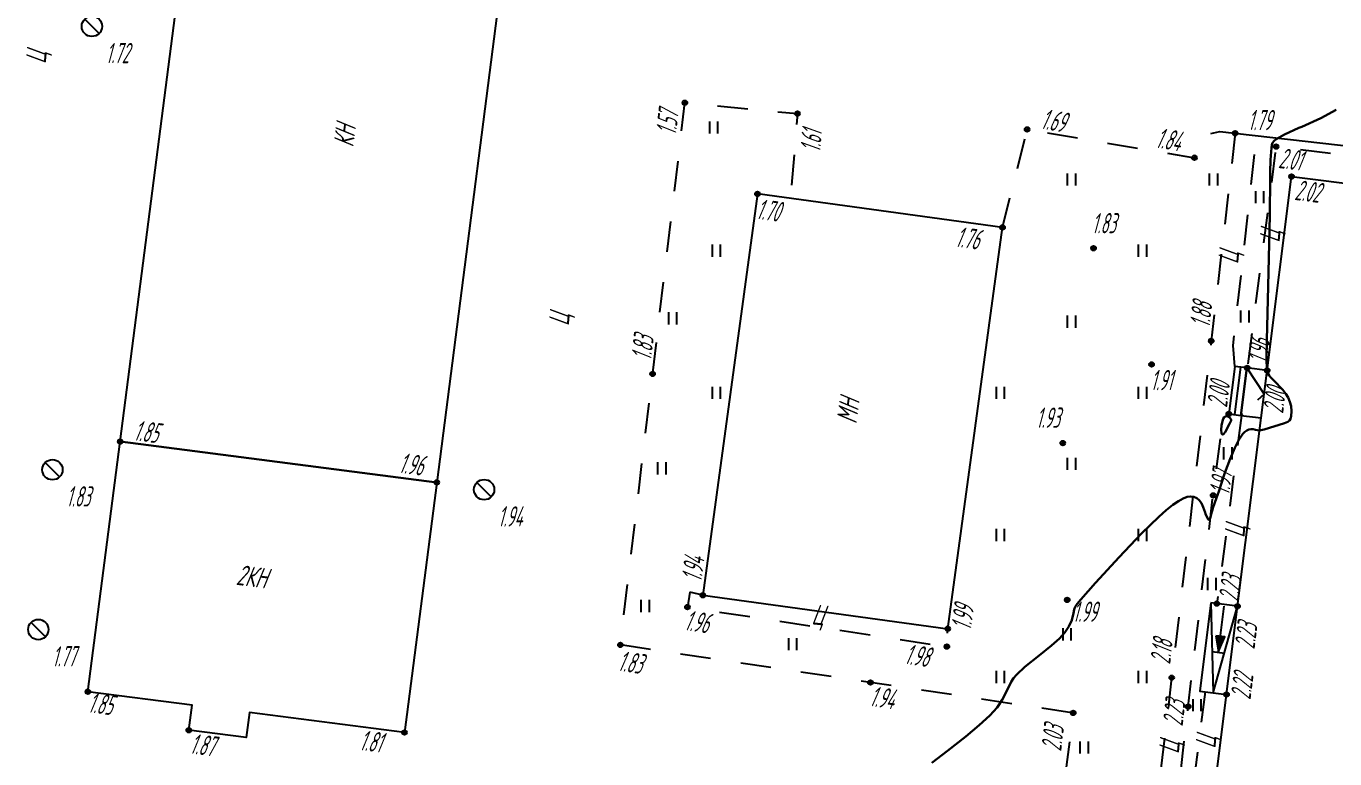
# Model space of a CAD drawing. Extents: x 1233805 to 1234355, y 654698 to 655114.
# Drawn here: x 1233846.7 to 1233911.2, y 654962.3 to 654998.4 of the extents above; entities that cross this region are included whole.
import ezdxf

# ---------------------------------------------------------------- set-up
doc = ezdxf.new("R2010")
doc.units = 0
doc.linetypes.add('ИИDash_15_15', pattern=[3, 1.5, -1.5])
doc.linetypes.add('ИИDash_20_10', pattern=[3, 2, -1])
for name, color, linetype, lineweight in [('ИИ_ГОРИЗОНТАЛИ_УТОЛЩ', 32, 'Continuous', 30), ('ИИ_ДОРОГИ_АД', 7, 'Continuous', 25), ('ИИ_ОТМЕТКИ', 7, 'Continuous', 25), ('ИИ_СТРОЕНИЕ', 7, 'Continuous', 25), ('ИИ_ТРУБОПРОВОДЫ', 7, 'Continuous', 25), ('ИИ_УГОДЬЯ', 7, 'Continuous', 25)]:
    doc.layers.add(name, color=color, linetype=linetype, lineweight=lineweight)
doc.styles.add('VNIPISIMPLEXCUR', font='simplex.shx', dxfattribs={"width": 0.8, "oblique": 15})
doc.styles.add('ГОСТ 2.304 КУРСИВ', font='cs_gost2304.shx', dxfattribs={"oblique": 15})

# ---------------------------------------------------------------- blocks, each defined once
blk = doc.blocks.new('ИИ05401')
at = {"color": 0, "linetype": 'Continuous', "lineweight": 25}
for points in [[(-0.4, 1.2), (-0.4, 0)], [(0.4, 1.2), (0.4, 0)]]:
    blk.add_lwpolyline(points, dxfattribs=at)
blk = doc.blocks.new('ИИ051171')
at = {"color": 0, "linetype": 'Continuous', "lineweight": 25, "flags": 128}
blk.add_lwpolyline([(0.71, -0.71), (-0.71, 0.71)], dxfattribs=at)
at = {"color": 0, "linetype": 'Continuous', "lineweight": 25}
blk.add_circle((0, 0), 1, dxfattribs=at)
at = {"color": 0, "linetype": 'Continuous', "style": 'VNIPISIMPLEXCUR', "oblique": 15, "width": 0.8}
for tag, p in [('NUMBER', (1.7, -1)), ('HATCH', (1.7, -4.4)), ('HEIGHT', (1.7, -7.8)), ('TOP1', (1.7, -11.2)), ('TOP2', (1.7, -14.6)), ('TOP3', (1.7, -18)), ('TOP4', (1.7, -21.4)), ('TOP5', (1.7, -24.8)), ('BOTTOM', (1.7, -28.2))]:
    blk.add_attdef(tag, p, '', height=2, dxfattribs=at)
blk = doc.blocks.new('ИИ04101')
at = {"linetype": 'Continuous'}
blk.add_hatch(color=0, dxfattribs=at).paths.add_polyline_path([(5, -0.44), (7.5, 0), (5, 0.44)])
at = {"color": 0, "linetype": 'Continuous', "flags": 128}
blk.add_lwpolyline([(7.5, 0), (0, 0)], dxfattribs=at)
blk.add_lwpolyline([(5, -0.44), (7.5, 0), (5, 0.44)], close=True, dxfattribs=at)
blk = doc.blocks.new('PICKET')
at = {"color": 0, "linetype": 'Continuous', "lineweight": 25}
for p, q in [((-0.23, 0), (0.23, 0)), ((0, 0.23), (0, -0.23))]:
    blk.add_line(p, q, dxfattribs=at)
blk.add_circle((0, 0), 0.23, dxfattribs=at)
at = {"color": 0, "linetype": 'Continuous', "style": 'VNIPISIMPLEXCUR', "oblique": 15, "width": 0.8}
blk.add_attdef('OTMETKA', (1.25, 0.3), '', height=2, dxfattribs=at)
at = {"color": 8, "linetype": 'Continuous', "style": 'VNIPISIMPLEXCUR', "oblique": 15, "width": 0.8, "flags": 1}
blk.add_attdef('NOMER', (1.25, -2.7), '', height=2, dxfattribs=at)

msp = doc.modelspace()

# ---------------------------------------------------------------- linework, layer by layer
at = {"layer": 'ИИ_ГОРИЗОНТАЛИ_УТОЛЩ', "elevation": 2, "flags": 128}
msp.add_lwpolyline([(1233911.262, 654994.293), (1233910.518, 654993.89), (1233909.571, 654993.469), (1233909.423, 654993.407), (1233908.715, 654993.089), (1233908.319, 654992.861), (1233908.209, 654992.766), (1233908.138, 654992.671), (1233908.098, 654992.568), (1233908.077, 654992.421), (1233908.037, 654991.844), (1233908.017, 654991.228), (1233908.018, 654990.951), (1233908, 654989.108), (1233907.916, 654985.62), (1233907.851, 654982.949), (1233907.837, 654982.004), (1233907.855, 654981.543), (1233907.914, 654981.295), (1233907.965, 654981.208), (1233908.051, 654981.112), (1233908.189, 654980.974), (1233908.635, 654980.506), (1233908.785, 654980.314), (1233908.896, 654980.139), (1233908.991, 654979.926), (1233909.049, 654979.7), (1233909.07, 654979.461), (1233909.053, 654979.211), (1233909.024, 654979.077), (1233908.974, 654978.994), (1233908.885, 654978.929), (1233908.725, 654978.86), (1233907.727, 654978.55), (1233907.478, 654978.499), (1233907.292, 654978.539), (1233907.291, 654978.539), (1233907.172, 654978.571), (1233907.07, 654978.576), (1233906.969, 654978.556), (1233906.87, 654978.511), (1233906.77, 654978.438), (1233906.67, 654978.337), (1233906.473, 654978.055), (1233906.274, 654977.659), (1233906.045, 654977.112), (1233905.791, 654976.422), (1233905.483, 654975.51), (1233905.439, 654975.378), (1233905.216, 654974.726), (1233905.174, 654974.599), (1233905.149, 654974.502), (1233905.056, 654974.183), (1233905.011, 654974.111), (1233904.964, 654974.122), (1233904.907, 654974.216), (1233904.836, 654974.402), (1233904.815, 654974.467), (1233904.722, 654974.731), (1233904.629, 654974.922), (1233904.522, 654975.071), (1233904.4, 654975.176), (1233904.259, 654975.239), (1233904.102, 654975.258), (1233903.928, 654975.233), (1233903.736, 654975.164), (1233903.495, 654975.033), (1233903.215, 654974.839), (1233902.893, 654974.582), (1233902.529, 654974.261), (1233901.684, 654973.437), (1233900.576, 654972.266), (1233899.413, 654970.999), (1233898.69, 654970.182), (1233898.513, 654969.965), (1233898.417, 654969.821), (1233898.365, 654969.696), (1233898.324, 654969.516), (1233898.323, 654969.51), (1233898.238, 654969.168), (1233898.101, 654968.862), (1233897.898, 654968.557), (1233897.63, 654968.257), (1233897.25, 654967.917), (1233896.635, 654967.43), (1233895.929, 654966.867), (1233895.518, 654966.478), (1233895.378, 654966.31), (1233895.258, 654966.133), (1233895.035, 654965.684), (1233894.815, 654965.235), (1233894.564, 654964.869), (1233894.199, 654964.468), (1233893.684, 654963.99), (1233893.021, 654963.434), (1233892.125, 654962.729), (1233891.343, 654962.142)], dxfattribs=at)
msp.add_lwpolyline([(1233906.096, 654979.041), (1233906.084, 654979.058), (1233906.038, 654979.12), (1233905.97, 654979.181), (1233905.894, 654979.207), (1233905.82, 654979.199), (1233905.756, 654979.156), (1233905.704, 654979.079), (1233905.662, 654978.967), (1233905.621, 654978.759), (1233905.605, 654978.532), (1233905.617, 654978.372), (1233905.657, 654978.307), (1233905.712, 654978.331), (1233905.792, 654978.428), (1233906.02, 654978.84), (1233906.095, 654978.998), (1233906.097, 654979.04), (1233906.096, 654979.041)], close=True, dxfattribs=at)
at = {"layer": 'ИИ_ДОРОГИ_АД', "linetype": 'ИИDash_15_15', "flags": 128}
for points in [[(1233906.295, 654993.146), (1233905.113, 654982.919), (1233903.164, 654966.334), (1233902.146, 654957.773), (1233901.31, 654951.609), (1233901.448, 654951.58), (1233900.608, 654945.415), (1233895.971, 654945.649), (1233898.315, 654964.599), (1233876.001, 654967.944), (1233879.185, 654994.651), (1233884.728, 654994.113), (1233884.38, 654989.934)], [(1233894.832, 654988.507), (1233896.04, 654993.334), (1233904.283, 654991.938), (1233904.544, 654993.003), (1233905.542, 654993.231)], [(1233906.268, 654981.667), (1233906.193, 654982.691), (1233907.354, 654993.027)], [(1233922.353, 654991.336), (1233922.289, 654990.722), (1233908.305, 654992.489), (1233906.888, 654981.59)], [(1233903.407, 654956.141), (1233902.961, 654956.209), (1233903.982, 654964.913), (1233905.202, 654975.311), (1233905.671, 654978.822), (1233905.974, 654979.327)], [(1233906.608, 654979.248), (1233905.39, 654969.979)], [(1233880.058, 654970.393), (1233879.418, 654970.538), (1233879.303, 654969.809), (1233892.092, 654967.865), (1233892.134, 654968.744)], [(1233904.82, 654965.636), (1233904.146, 654960.51)]]:
    msp.add_lwpolyline(points, dxfattribs=at)
at = {"layer": 'ИИ_ДОРОГИ_АД', "flags": 128}
msp.add_lwpolyline([(1233905.542, 654993.231), (1233922.353, 654991.336)], dxfattribs=at)
at = {"layer": 'ИИ_СТРОЕНИЕ'}
for points in [[(1233851.359, 654977.959), (1233855.329, 655008.773), (1233856.468, 655008.627), (1233858.239, 655008.398), (1233870.923, 655006.764), (1233866.954, 654975.95)], [(1233901.407, 654930.005), (1233902.885, 654941.771), (1233903.59, 654947.385), (1233903.886, 654949.734), (1233904.895, 654957.768), (1233905.222, 654960.375), (1233905.867, 654965.505), (1233906.413, 654969.851), (1233907.578, 654979.126), (1233907.872, 654981.466), (1233909.071, 654991.013), (1233924.633, 654989.059), (1233923.519, 654980.183), (1233923.074, 654976.642), (1233918.526, 654940.439), (1233918.079, 654936.883), (1233916.97, 654928.05), (1233910.922, 654928.81), (1233907.065, 654929.294)], [(1233882.757, 654990.156), (1233880.058, 654970.393), (1233892.134, 654968.744), (1233894.832, 654988.507)], [(1233906.577, 654979.251), (1233906.871, 654981.592), (1233906.268, 654981.667), (1233905.974, 654979.327)], [(1233906.871, 654981.592), (1233906.577, 654979.251), (1233907.578, 654979.126), (1233907.872, 654981.466)], [(1233866.954, 654975.95), (1233865.367, 654963.634), (1233857.724, 654964.619), (1233857.565, 654963.382), (1233854.739, 654963.746), (1233854.899, 654964.983), (1233849.773, 654965.643), (1233851.359, 654977.959)], [(1233905.101, 654970.016), (1233904.555, 654965.669), (1233905.867, 654965.505), (1233906.413, 654969.851)]]:
    msp.add_lwpolyline(points, close=True, dxfattribs=at)
for points in [[(1233906.279, 654979.289), (1233906.573, 654981.629)], [(1233905.101, 654970.016), (1233905.211, 654965.587), (1233906.413, 654969.851)], [(1233905.16, 654967.618), (1233905.762, 654967.542)]]:
    msp.add_lwpolyline(points, dxfattribs=at)
at = {"layer": 'ИИ_СТРОЕНИЕ', "linetype": 'ИИDash_20_10', "flags": 128}
msp.add_lwpolyline([(1233906.871, 654981.592), (1233907.725, 654980.296), (1233906.577, 654979.251)], dxfattribs=at)

# ---------------------------------------------------------------- block references
at = {"layer": 'ИИ_ОТМЕТКИ'}
ref = msp.add_blockref('PICKET', (1233879.185, 654994.651, 1.571), dxfattribs=dict(at, xscale=0.5, yscale=0.5, zscale=0.5))
ref.add_attrib('OTMETKA', '1.57', (1233878.74, 654993.034, 1.571), dxfattribs={"layer": '0', "color": 0, "linetype": 'Continuous', "height": 1, "rotation": 83.20283, "style": 'ГОСТ 2.304 КУРСИВ', "oblique": 15, "width": 0.65})
ref = msp.add_blockref('PICKET', (1233884.728, 654994.113, 1.613), dxfattribs=dict(at, xscale=0.5, yscale=0.5, zscale=0.5))
ref.add_attrib('OTMETKA', '1.61', (1233885.853, 654992.194, 1.613), dxfattribs={"layer": '0', "color": 0, "linetype": 'Continuous', "height": 1, "rotation": 85.24445, "style": 'ГОСТ 2.304 КУРСИВ', "oblique": 15, "width": 0.65})
ref = msp.add_blockref('PICKET', (1233896.04, 654993.334, 1.687), dxfattribs=dict(at, xscale=0.5, yscale=0.5, zscale=0.5))
ref.add_attrib('OTMETKA', '1.69', (1233896.681, 654993.378, 1.687), dxfattribs={"layer": '0', "color": 0, "linetype": 'Continuous', "height": 1, "rotation": 350.38514, "style": 'ГОСТ 2.304 КУРСИВ', "oblique": 15, "width": 0.65})
ref = msp.add_blockref('PICKET', (1233906.295, 654993.146, 1.786), dxfattribs=dict(at, xscale=0.5, yscale=0.5, zscale=0.5))
ref.add_attrib('OTMETKA', '1.79', (1233906.92, 654993.296, 1.786), dxfattribs={"layer": '0', "color": 0, "linetype": 'Continuous', "height": 1, "style": 'ГОСТ 2.304 КУРСИВ', "oblique": 15, "width": 0.65})
ref = msp.add_blockref('PICKET', (1233904.283, 654991.938, 1.837), dxfattribs=dict(at, xscale=0.5, yscale=0.5, zscale=0.5))
ref.add_attrib('OTMETKA', '1.84', (1233902.342, 654992.446, 1.837), dxfattribs={"layer": '0', "color": 0, "linetype": 'Continuous', "height": 1, "rotation": 350.38514, "style": 'ГОСТ 2.304 КУРСИВ', "oblique": 15, "width": 0.65})
ref = msp.add_blockref('PICKET', (1233908.305, 654992.489, 2.009), dxfattribs=dict(at, xscale=0.5, yscale=0.5, zscale=0.5))
ref.add_attrib('OTMETKA', '2.01', (1233908.391, 654991.441, 2.009), dxfattribs={"layer": '0', "color": 0, "linetype": 'Continuous', "height": 1, "rotation": 352.79716, "style": 'ГОСТ 2.304 КУРСИВ', "oblique": 15, "width": 0.65})
ref = msp.add_blockref('PICKET', (1233909.071, 654991.013, 2.023), dxfattribs=dict(at, xscale=0.5, yscale=0.5, zscale=0.5))
ref.add_attrib('OTMETKA', '2.02', (1233909.189, 654989.867, 2.023), dxfattribs={"layer": '0', "color": 0, "linetype": 'Continuous', "height": 1, "rotation": 352.84029, "style": 'ГОСТ 2.304 КУРСИВ', "oblique": 15, "width": 0.65})
ref = msp.add_blockref('PICKET', (1233882.757, 654990.156, 1.699), dxfattribs=dict(at, xscale=0.5, yscale=0.5, zscale=0.5))
ref.add_attrib('OTMETKA', '1.70', (1233882.667, 654988.932, 1.699), dxfattribs={"layer": '0', "color": 0, "linetype": 'Continuous', "height": 1, "rotation": 352.22458, "style": 'ГОСТ 2.304 КУРСИВ', "oblique": 15, "width": 0.65})
ref = msp.add_blockref('PICKET', (1233899.316, 654987.484, 1.832), dxfattribs=dict(at, xscale=0.5, yscale=0.5, zscale=0.5))
ref.add_attrib('OTMETKA', '1.83', (1233899.231, 654988.216, 1.832), dxfattribs={"layer": '0', "color": 0, "linetype": 'Continuous', "height": 1, "style": 'ГОСТ 2.304 КУРСИВ', "oblique": 15, "width": 0.65})
ref = msp.add_blockref('PICKET', (1233894.832, 654988.507, 1.762), dxfattribs=dict(at, xscale=0.5, yscale=0.5, zscale=0.5))
ref.add_attrib('OTMETKA', '1.76', (1233892.477, 654987.564, 1.762), dxfattribs={"layer": '0', "color": 0, "linetype": 'Continuous', "height": 1, "rotation": 352.22458, "style": 'ГОСТ 2.304 КУРСИВ', "oblique": 15, "width": 0.65})
ref = msp.add_blockref('PICKET', (1233905.113, 654982.919, 1.883), dxfattribs=dict(at, xscale=0.5, yscale=0.5, zscale=0.5))
ref.add_attrib('OTMETKA', '1.88', (1233905.036, 654983.557, 1.883), dxfattribs={"layer": '0', "color": 0, "linetype": 'Continuous', "height": 1, "rotation": 83.40568, "style": 'ГОСТ 2.304 КУРСИВ', "oblique": 15, "width": 0.65})
ref = msp.add_blockref('PICKET', (1233877.593, 654981.297, 1.829), dxfattribs=dict(at, xscale=0.5, yscale=0.5, zscale=0.5))
ref.add_attrib('OTMETKA', '1.83', (1233877.518, 654981.936, 1.829), dxfattribs={"layer": '0', "color": 0, "linetype": 'Continuous', "height": 1, "rotation": 83.20283, "style": 'ГОСТ 2.304 КУРСИВ', "oblique": 15, "width": 0.65})
ref = msp.add_blockref('PICKET', (1233906.888, 654981.59, 1.958), dxfattribs=dict(at, xscale=0.5, yscale=0.5, zscale=0.5))
ref.add_attrib('OTMETKA', '1.96', (1233907.867, 654981.784, 1.958), dxfattribs={"layer": '0', "color": 0, "linetype": 'Continuous', "height": 1, "rotation": 82.58957, "style": 'ГОСТ 2.304 КУРСИВ', "oblique": 15, "width": 0.65})
ref = msp.add_blockref('PICKET', (1233902.178, 654981.759, 1.907), dxfattribs=dict(at, xscale=0.5, yscale=0.5, zscale=0.5))
ref.add_attrib('OTMETKA', '1.91', (1233902.124, 654980.491, 1.907), dxfattribs={"layer": '0', "color": 0, "linetype": 'Continuous', "height": 1, "style": 'ГОСТ 2.304 КУРСИВ', "oblique": 15, "width": 0.65})
ref = msp.add_blockref('PICKET', (1233907.872, 654981.466, 2.003), dxfattribs=dict(at, xscale=0.5, yscale=0.5, zscale=0.5))
ref.add_attrib('OTMETKA', '2.00', (1233908.653, 654979.317, 2.003), dxfattribs={"layer": '0', "color": 0, "linetype": 'Continuous', "height": 1, "rotation": 82.84029, "style": 'ГОСТ 2.304 КУРСИВ', "oblique": 15, "width": 0.65})
ref = msp.add_blockref('PICKET', (1233905.974, 654979.327, 1.998), dxfattribs=dict(at, xscale=0.5, yscale=0.5, zscale=0.5))
ref.add_attrib('OTMETKA', '2.00', (1233905.887, 654979.616, 1.998), dxfattribs={"layer": '0', "color": 0, "linetype": 'Continuous', "height": 1, "rotation": 82.84029, "style": 'ГОСТ 2.304 КУРСИВ', "oblique": 15, "width": 0.65})
ref = msp.add_blockref('PICKET', (1233897.8, 654977.887, 1.93), dxfattribs=dict(at, xscale=0.5, yscale=0.5, zscale=0.5))
ref.add_attrib('OTMETKA', '1.93', (1233896.481, 654978.639, 1.93), dxfattribs={"layer": '0', "color": 0, "linetype": 'Continuous', "height": 1, "style": 'ГОСТ 2.304 КУРСИВ', "oblique": 15, "width": 0.65})
ref = msp.add_blockref('PICKET', (1233851.359, 654977.959, 1.845), dxfattribs=dict(at, xscale=0.5, yscale=0.5, zscale=0.5))
ref.add_attrib('OTMETKA', '1.85', (1233851.998, 654978.028, 1.845), dxfattribs={"layer": '0', "color": 0, "linetype": 'Continuous', "height": 1, "rotation": 352.65898, "style": 'ГОСТ 2.304 КУРСИВ', "oblique": 15, "width": 0.65})
ref = msp.add_blockref('PICKET', (1233866.954, 654975.95, 1.956), dxfattribs=dict(at, xscale=0.5, yscale=0.5, zscale=0.5))
ref.add_attrib('OTMETKA', '1.96', (1233865.06, 654976.425, 1.956), dxfattribs={"layer": '0', "color": 0, "linetype": 'Continuous', "height": 1, "rotation": 352.65898, "style": 'ГОСТ 2.304 КУРСИВ', "oblique": 15, "width": 0.65})
ref = msp.add_blockref('PICKET', (1233905.202, 654975.311, 1.971), dxfattribs=dict(at, xscale=0.5, yscale=0.5, zscale=0.5))
ref.add_attrib('OTMETKA', '1.97', (1233906.003, 654975.302, 1.971), dxfattribs={"layer": '0', "color": 0, "linetype": 'Continuous', "height": 1, "rotation": 82.38922, "style": 'ГОСТ 2.304 КУРСИВ', "oblique": 15, "width": 0.65})
ref = msp.add_blockref('PICKET', (1233880.058, 654970.393, 1.942), dxfattribs=dict(at, xscale=0.5, yscale=0.5, zscale=0.5))
ref.add_attrib('OTMETKA', '1.94', (1233879.994, 654971.033, 1.942), dxfattribs={"layer": '0', "color": 0, "linetype": 'Continuous', "height": 1, "rotation": 82.22458, "style": 'ГОСТ 2.304 КУРСИВ', "oblique": 15, "width": 0.65})
ref = msp.add_blockref('PICKET', (1233905.39, 654969.979, 2.231), dxfattribs=dict(at, xscale=0.5, yscale=0.5, zscale=0.5))
ref.add_attrib('OTMETKA', '2.23', (1233906.456, 654970.05, 2.231), dxfattribs={"layer": '0', "color": 0, "linetype": 'Continuous', "height": 1, "rotation": 82.51387, "style": 'ГОСТ 2.304 КУРСИВ', "oblique": 15, "width": 0.65})
ref = msp.add_blockref('PICKET', (1233898.018, 654970.165, 1.987), dxfattribs=dict(at, xscale=0.5, yscale=0.5, zscale=0.5))
ref.add_attrib('OTMETKA', '1.99', (1233898.287, 654969.085, 1.987), dxfattribs={"layer": '0', "color": 0, "linetype": 'Continuous', "height": 1, "style": 'ГОСТ 2.304 КУРСИВ', "oblique": 15, "width": 0.65})
ref = msp.add_blockref('PICKET', (1233879.303, 654969.809, 1.963), dxfattribs=dict(at, xscale=0.5, yscale=0.5, zscale=0.5))
ref.add_attrib('OTMETKA', '1.96', (1233879.127, 654968.684, 1.963), dxfattribs={"layer": '0', "color": 0, "linetype": 'Continuous', "height": 1, "rotation": 351.35588, "style": 'ГОСТ 2.304 КУРСИВ', "oblique": 15, "width": 0.65})
ref = msp.add_blockref('PICKET', (1233892.134, 654968.744, 1.988), dxfattribs=dict(at, xscale=0.5, yscale=0.5, zscale=0.5))
ref.add_attrib('OTMETKA', '1.99', (1233893.274, 654968.643, 1.988), dxfattribs={"layer": '0', "color": 0, "linetype": 'Continuous', "height": 1, "rotation": 82.22458, "style": 'ГОСТ 2.304 КУРСИВ', "oblique": 15, "width": 0.65})
ref = msp.add_blockref('PICKET', (1233906.413, 654969.851, 2.227), dxfattribs=dict(at, xscale=0.5, yscale=0.5, zscale=0.5))
ref.add_attrib('OTMETKA', '2.23', (1233907.244, 654967.716, 2.227), dxfattribs={"layer": '0', "color": 0, "linetype": 'Continuous', "height": 1, "rotation": 82.84029, "style": 'ГОСТ 2.304 КУРСИВ', "oblique": 15, "width": 0.65})
ref = msp.add_blockref('PICKET', (1233903.164, 654966.334, 2.176), dxfattribs=dict(at, xscale=0.5, yscale=0.5, zscale=0.5))
ref.add_attrib('OTMETKA', '2.18', (1233903.088, 654966.972, 2.176), dxfattribs={"layer": '0', "color": 0, "linetype": 'Continuous', "height": 1, "rotation": 83.29774, "style": 'ГОСТ 2.304 КУРСИВ', "oblique": 15, "width": 0.65})
ref = msp.add_blockref('PICKET', (1233876.001, 654967.944, 1.831), dxfattribs=dict(at, xscale=0.5, yscale=0.5, zscale=0.5))
ref.add_attrib('OTMETKA', '1.83', (1233875.848, 654966.682, 1.831), dxfattribs={"layer": '0', "color": 0, "linetype": 'Continuous', "height": 1, "rotation": 351.4752, "style": 'ГОСТ 2.304 КУРСИВ', "oblique": 15, "width": 0.65})
ref = msp.add_blockref('PICKET', (1233892.092, 654967.865, 1.976), dxfattribs=dict(at, xscale=0.5, yscale=0.5, zscale=0.5))
ref.add_attrib('OTMETKA', '1.98', (1233889.97, 654967.021, 1.976), dxfattribs={"layer": '0', "color": 0, "linetype": 'Continuous', "height": 1, "rotation": 351.35588, "style": 'ГОСТ 2.304 КУРСИВ', "oblique": 15, "width": 0.65})
ref = msp.add_blockref('PICKET', (1233905.867, 654965.505, 2.222), dxfattribs=dict(at, xscale=0.5, yscale=0.5, zscale=0.5))
ref.add_attrib('OTMETKA', '2.22', (1233907.046, 654965.228, 2.222), dxfattribs={"layer": '0', "color": 0, "linetype": 'Continuous', "height": 1, "rotation": 82.84029, "style": 'ГОСТ 2.304 КУРСИВ', "oblique": 15, "width": 0.65})
ref = msp.add_blockref('PICKET', (1233849.773, 654965.643, 1.852), dxfattribs=dict(at, xscale=0.5, yscale=0.5, zscale=0.5))
ref.add_attrib('OTMETKA', '1.85', (1233849.749, 654964.629, 1.852), dxfattribs={"layer": '0', "color": 0, "linetype": 'Continuous', "height": 1, "rotation": 352.65898, "style": 'ГОСТ 2.304 КУРСИВ', "oblique": 15, "width": 0.65})
ref = msp.add_blockref('PICKET', (1233888.323, 654966.097, 1.94), dxfattribs=dict(at, xscale=0.5, yscale=0.5, zscale=0.5))
ref.add_attrib('OTMETKA', '1.94', (1233888.247, 654964.949, 1.94), dxfattribs={"layer": '0', "color": 0, "linetype": 'Continuous', "height": 1, "rotation": 351.4752, "style": 'ГОСТ 2.304 КУРСИВ', "oblique": 15, "width": 0.65})
ref = msp.add_blockref('PICKET', (1233903.982, 654964.913, 2.228), dxfattribs=dict(at, xscale=0.5, yscale=0.5, zscale=0.5))
ref.add_attrib('OTMETKA', '2.23', (1233903.701, 654963.923, 2.228), dxfattribs={"layer": '0', "color": 0, "linetype": 'Continuous', "height": 1, "rotation": 83.30942, "style": 'ГОСТ 2.304 КУРСИВ', "oblique": 15, "width": 0.65})
ref = msp.add_blockref('PICKET', (1233898.315, 654964.599, 2.028), dxfattribs=dict(at, xscale=0.5, yscale=0.5, zscale=0.5))
ref.add_attrib('OTMETKA', '2.03', (1233897.716, 654962.683, 2.028), dxfattribs={"layer": '0', "color": 0, "linetype": 'Continuous', "height": 1, "rotation": 82.9479, "style": 'ГОСТ 2.304 КУРСИВ', "oblique": 15, "width": 0.65})
ref = msp.add_blockref('PICKET', (1233854.739, 654963.746, 1.872), dxfattribs=dict(at, xscale=0.5, yscale=0.5, zscale=0.5))
ref.add_attrib('OTMETKA', '1.87', (1233854.767, 654962.602, 1.872), dxfattribs={"layer": '0', "color": 0, "linetype": 'Continuous', "height": 1, "rotation": 352.65898, "style": 'ГОСТ 2.304 КУРСИВ', "oblique": 15, "width": 0.65})
ref = msp.add_blockref('PICKET', (1233865.367, 654963.634, 1.814), dxfattribs=dict(at, xscale=0.5, yscale=0.5, zscale=0.5))
ref.add_attrib('OTMETKA', '1.81', (1233863.121, 654962.773, 1.814), dxfattribs={"layer": '0', "color": 0, "linetype": 'Continuous', "height": 1, "rotation": 352.65898, "style": 'ГОСТ 2.304 КУРСИВ', "oblique": 15, "width": 0.65})
at = {"layer": 'ИИ_СТРОЕНИЕ', "xscale": 0.3, "yscale": 0.5, "zscale": 0.5, "rotation": 262.9116373341099}
msp.add_blockref('ИИ04101', (1233905.744, 654969.858), dxfattribs=at)
at = {"layer": 'ИИ_ТРУБОПРОВОДЫ'}
ref = msp.add_blockref('ИИ051171', (1233849.968, 654998.411, 1.72), dxfattribs=dict(at, xscale=0.5, yscale=0.5, zscale=0.5))
ref.add_attrib('HATCH', '1.72', (1233850.649, 654996.595, 1.72), dxfattribs={"layer": '0', "color": 0, "linetype": 'Continuous', "height": 1, "rotation": 360, "style": 'ГОСТ 2.304 КУРСИВ', "oblique": 15, "width": 0.65})
ref = msp.add_blockref('ИИ051171', (1233848.02, 654976.577, 1.83), dxfattribs=dict(at, xscale=0.5, yscale=0.5, zscale=0.5))
ref.add_attrib('HATCH', '1.83', (1233848.702, 654974.761, 1.83), dxfattribs={"layer": '0', "color": 0, "linetype": 'Continuous', "height": 1, "rotation": 360, "style": 'ГОСТ 2.304 КУРСИВ', "oblique": 15, "width": 0.65})
ref = msp.add_blockref('ИИ051171', (1233869.289, 654975.594, 1.94), dxfattribs=dict(at, xscale=0.5, yscale=0.5, zscale=0.5))
ref.add_attrib('HATCH', '1.94', (1233869.971, 654973.778, 1.94), dxfattribs={"layer": '0', "color": 0, "linetype": 'Continuous', "height": 1, "rotation": 360, "style": 'ГОСТ 2.304 КУРСИВ', "oblique": 15, "width": 0.65})
ref = msp.add_blockref('ИИ051171', (1233847.325, 654968.702, 1.77), dxfattribs=dict(at, xscale=0.5, yscale=0.5, zscale=0.5))
ref.add_attrib('HATCH', '1.77', (1233848.007, 654966.886, 1.77), dxfattribs={"layer": '0', "color": 0, "linetype": 'Continuous', "height": 1, "rotation": 360, "style": 'ГОСТ 2.304 КУРСИВ', "oblique": 15, "width": 0.65})
at = {"layer": 'ИИ_УГОДЬЯ', "xscale": 0.5, "yscale": 0.5, "zscale": 0.5}
for p in [(1233880.593, 654993.132), (1233898.218, 654990.565), (1233905.218, 654990.565), (1233907.488, 654989.7), (1233880.718, 654987.065), (1233901.718, 654987.065), (1233906.759, 654983.821), (1233878.569, 654983.727), (1233898.218, 654983.565), (1233880.718, 654980.065), (1233894.718, 654980.065), (1233901.718, 654980.065), (1233905.925, 654977.084), (1233878.039, 654976.345), (1233898.218, 654976.565), (1233894.718, 654973.065), (1233901.718, 654973.065), (1233905.134, 654970.647), (1233877.218, 654969.565), (1233884.487, 654967.685), (1233898.001, 654968.165), (1233894.718, 654966.065), (1233901.718, 654966.065), (1233904.407, 654964.679), (1233898.844, 654962.596)]:
    msp.add_blockref('ИИ05401', p, dxfattribs=at)

# ---------------------------------------------------------------- texts
at = {"layer": 'ИИ_ДОРОГИ_АД', "style": 'ГОСТ 2.304 КУРСИВ', "oblique": 15, "width": 0.8}
for rotation, p in [(84.79164, (1233847.69, 654996.549)), (84.79164, (1233908.475, 654987.743)), (84.79164, (1233906.436, 654986.687)), (84.79164, (1233873.458, 654983.64)), (84.79164, (1233906.743, 654973.206)), (353.9294, (1233885.398, 654968.969)), (84.79164, (1233903.514, 654962.564)), (84.79164, (1233905.314, 654962.827))]:
    msp.add_text('Ц', height=1, rotation=rotation, dxfattribs=at).set_placement(p)
at = {"layer": 'ИИ_СТРОЕНИЕ', "style": 'ГОСТ 2.304 КУРСИВ', "oblique": 15, "width": 0.8}
for s, rotation, p in [('КН', 82.65898, (1233862.845, 654992.43)), ('МН', 82.22458, (1233887.635, 654978.806)), ('2КН', 352.65898, (1233857.039, 654970.915))]:
    msp.add_text(s, height=1, rotation=rotation, dxfattribs=at).set_placement(p)

doc.saveas('drawing.dxf')
